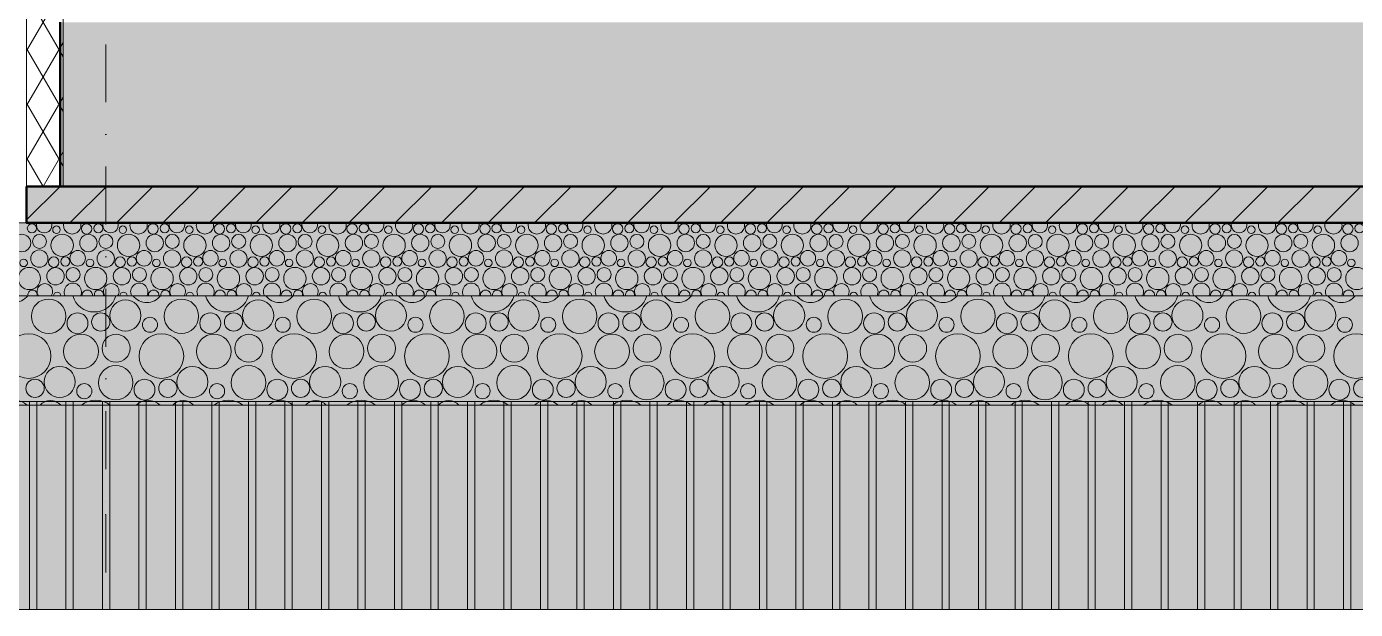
# Model space of a CAD drawing. Extents: x -1929 to 256751, y -18317 to 36108.
# Drawn here: x 105708 to 109348, y 5429 to 7027 of the extents above; entities that cross this region are included whole.
import ezdxf

# ---------------------------------------------------------------- set-up
doc = ezdxf.new("R2010")
doc.units = 0
doc.header["$LTSCALE"] = 5
doc.header["$MEASUREMENT"] = 0
doc.linetypes.add('- Осеви линии', pattern=[670.277762, 317.5, -176.388889, 0, -176.388874])
for name, color, linetype, lineweight in [('1', 8, 'Continuous', 13), ('101', 253, 'Continuous', 15), ('102', 254, 'Continuous', 15), ('13', 54, 'Continuous', 18), ('18', 9, 'Continuous', 15), ('21', 7, 'Continuous', 50), ('29', 7, 'Continuous', 50)]:
    doc.layers.add(name, color=color, linetype=linetype, lineweight=lineweight)
for name, color, linetype, lineweight, true_color in [('104', 7, 'Continuous', 15, 0x3e3e3e), ('161', 7, 'Continuous', 15, 0x6a6a6a), ('19', 7, 'Continuous', 0, 0xe4e4e4), ('4', 7, 'Continuous', 20, 0x3e3e3e), ('65', 7, 'Continuous', 20, 0x4e4e4e), ('84', 7, 'Continuous', 20, 0x3e3e3e)]:
    doc.layers.add(name, color=color, linetype=linetype, lineweight=lineweight, true_color=true_color)

# ---------------------------------------------------------------- blocks, each defined once
blk = doc.blocks.new('*X241')
at = {"layer": '101', "color": 253, "linetype": 'Continuous', "lineweight": 15}
for centre, radius in [((91.874, 84.978), 0.251), ((94.872, 84.942), 0.286), ((95.511, 84.978), 0.251), ((98.51, 84.942), 0.286), ((99.148, 84.978), 0.251), ((102.147, 84.942), 0.286), ((102.785, 84.978), 0.251), ((105.784, 84.942), 0.286), ((106.422, 84.978), 0.251), ((109.421, 84.942), 0.286), ((110.059, 84.978), 0.251), ((113.058, 84.942), 0.286), ((113.696, 84.978), 0.251), ((116.695, 84.942), 0.286), ((117.333, 84.978), 0.251), ((120.332, 84.942), 0.286), ((120.97, 84.978), 0.251), ((123.969, 84.942), 0.286), ((124.607, 84.978), 0.251), ((127.606, 84.942), 0.286), ((128.244, 84.978), 0.251), ((131.243, 84.942), 0.286), ((131.882, 84.978), 0.251), ((134.88, 84.942), 0.286), ((135.519, 84.978), 0.251), ((138.517, 84.942), 0.286), ((139.156, 84.978), 0.251), ((142.154, 84.942), 0.286), ((142.793, 84.978), 0.251), ((145.792, 84.942), 0.286), ((146.43, 84.978), 0.251), ((149.429, 84.942), 0.286), ((150.067, 84.978), 0.251), ((153.066, 84.942), 0.286), ((153.704, 84.978), 0.251), ((156.703, 84.942), 0.286), ((157.341, 84.978), 0.251), ((160.34, 84.942), 0.286), ((160.978, 84.978), 0.251), ((163.977, 84.942), 0.286), ((164.615, 84.978), 0.251), ((91.332, 84.169), 0.477), ((92.292, 84.257), 0.384), ((93.533, 84.044), 0.612), ((93.221, 84.901), 0.207), ((94.969, 84.169), 0.477), ((95.929, 84.257), 0.384), ((97.171, 84.044), 0.612), ((96.858, 84.901), 0.207), ((98.606, 84.169), 0.477), ((99.567, 84.257), 0.384), ((100.808, 84.044), 0.612), ((100.495, 84.901), 0.207), ((102.243, 84.169), 0.477), ((103.204, 84.257), 0.384), ((104.445, 84.044), 0.612), ((104.132, 84.901), 0.207), ((105.88, 84.169), 0.477), ((106.841, 84.257), 0.384), ((108.082, 84.044), 0.612), ((107.769, 84.901), 0.207), ((109.517, 84.169), 0.477), ((110.478, 84.257), 0.384), ((111.719, 84.044), 0.612), ((111.407, 84.901), 0.207), ((113.154, 84.169), 0.477), ((114.115, 84.257), 0.384), ((115.356, 84.044), 0.612), ((115.044, 84.901), 0.207), ((116.792, 84.169), 0.477), ((117.752, 84.257), 0.384), ((118.993, 84.044), 0.612), ((118.681, 84.901), 0.207), ((120.429, 84.169), 0.477), ((121.389, 84.257), 0.384), ((122.63, 84.044), 0.612), ((122.318, 84.901), 0.207), ((124.066, 84.169), 0.477), ((125.026, 84.257), 0.384), ((126.267, 84.044), 0.612), ((125.955, 84.901), 0.207), ((127.703, 84.169), 0.477), ((128.663, 84.257), 0.384), ((129.904, 84.044), 0.612), ((129.592, 84.901), 0.207), ((131.34, 84.169), 0.477), ((132.3, 84.257), 0.384), ((133.541, 84.044), 0.612), ((133.229, 84.901), 0.207), ((134.977, 84.169), 0.477), ((135.937, 84.257), 0.384), ((137.178, 84.044), 0.612), ((136.866, 84.901), 0.207), ((138.614, 84.169), 0.477), ((139.574, 84.257), 0.384), ((140.815, 84.044), 0.612), ((140.503, 84.901), 0.207), ((142.251, 84.169), 0.477), ((143.211, 84.257), 0.384), ((144.453, 84.044), 0.612), ((144.14, 84.901), 0.207), ((145.888, 84.169), 0.477), ((146.849, 84.257), 0.384), ((148.09, 84.044), 0.612), ((147.777, 84.901), 0.207), ((149.525, 84.169), 0.477), ((150.486, 84.257), 0.384), ((151.727, 84.044), 0.612), ((151.414, 84.901), 0.207), ((153.162, 84.169), 0.477), ((154.123, 84.257), 0.384), ((155.364, 84.044), 0.612), ((155.051, 84.901), 0.207), ((156.799, 84.169), 0.477), ((157.76, 84.257), 0.384), ((159.001, 84.044), 0.612), ((158.689, 84.901), 0.207), ((160.436, 84.169), 0.477), ((161.397, 84.257), 0.384), ((162.638, 84.044), 0.612), ((162.326, 84.901), 0.207), ((164.074, 84.169), 0.477), ((92.282, 83.314), 0.473), ((94.384, 83.335), 0.426), ((95.919, 83.314), 0.473), ((98.022, 83.335), 0.426), ((99.556, 83.314), 0.473), ((101.659, 83.335), 0.426), ((103.193, 83.314), 0.473), ((105.296, 83.335), 0.426), ((106.83, 83.314), 0.473), ((108.933, 83.335), 0.426), ((110.468, 83.314), 0.473), ((112.57, 83.335), 0.426), ((114.105, 83.314), 0.473), ((116.207, 83.335), 0.426), ((117.742, 83.314), 0.473), ((119.844, 83.335), 0.426), ((121.379, 83.314), 0.473), ((123.481, 83.335), 0.426), ((125.016, 83.314), 0.473), ((127.118, 83.335), 0.426), ((128.653, 83.314), 0.473), ((130.755, 83.335), 0.426), ((132.29, 83.314), 0.473), ((134.392, 83.335), 0.426), ((135.927, 83.314), 0.473), ((138.029, 83.335), 0.426), ((139.564, 83.314), 0.473), ((141.666, 83.335), 0.426), ((143.201, 83.314), 0.473), ((145.304, 83.335), 0.426), ((146.838, 83.314), 0.473), ((148.941, 83.335), 0.426), ((150.475, 83.314), 0.473), ((152.578, 83.335), 0.426), ((154.112, 83.314), 0.473), ((156.215, 83.335), 0.426), ((157.75, 83.314), 0.473), ((159.852, 83.335), 0.426), ((161.387, 83.314), 0.473), ((163.489, 83.335), 0.426), ((91.421, 83.081), 0.207), ((93.072, 83.122), 0.286), ((93.711, 83.158), 0.251), ((95.058, 83.081), 0.207), ((96.71, 83.122), 0.286), ((97.348, 83.158), 0.251), ((98.695, 83.081), 0.207), ((100.347, 83.122), 0.286), ((100.985, 83.158), 0.251), ((102.332, 83.081), 0.207), ((103.984, 83.122), 0.286), ((104.622, 83.158), 0.251), ((105.969, 83.081), 0.207), ((107.621, 83.122), 0.286), ((108.259, 83.158), 0.251), ((109.607, 83.081), 0.207), ((111.258, 83.122), 0.286), ((111.896, 83.158), 0.251), ((113.244, 83.081), 0.207), ((114.895, 83.122), 0.286), ((115.533, 83.158), 0.251), ((116.881, 83.081), 0.207), ((118.532, 83.122), 0.286), ((119.17, 83.158), 0.251), ((120.518, 83.081), 0.207), ((122.169, 83.122), 0.286), ((122.807, 83.158), 0.251), ((124.155, 83.081), 0.207), ((125.806, 83.122), 0.286), ((126.444, 83.158), 0.251), ((127.792, 83.081), 0.207), ((129.443, 83.122), 0.286), ((130.082, 83.158), 0.251), ((131.429, 83.081), 0.207), ((133.08, 83.122), 0.286), ((133.719, 83.158), 0.251), ((135.066, 83.081), 0.207), ((136.717, 83.122), 0.286), ((137.356, 83.158), 0.251), ((138.703, 83.081), 0.207), ((140.354, 83.122), 0.286), ((140.993, 83.158), 0.251), ((142.34, 83.081), 0.207), ((143.992, 83.122), 0.286), ((144.63, 83.158), 0.251), ((145.977, 83.081), 0.207), ((147.629, 83.122), 0.286), ((148.267, 83.158), 0.251), ((149.614, 83.081), 0.207), ((151.266, 83.122), 0.286), ((151.904, 83.158), 0.251), ((153.251, 83.081), 0.207), ((154.903, 83.122), 0.286), ((155.541, 83.158), 0.251), ((156.889, 83.081), 0.207), ((158.54, 83.122), 0.286), ((159.178, 83.158), 0.251), ((160.526, 83.081), 0.207), ((162.177, 83.122), 0.286), ((162.815, 83.158), 0.251), ((164.163, 83.081), 0.207), ((91.733, 82.224), 0.612), ((93.169, 82.349), 0.477), ((94.129, 82.437), 0.384), ((95.371, 82.224), 0.612), ((96.806, 82.349), 0.477), ((97.767, 82.437), 0.384), ((99.008, 82.224), 0.612), ((100.443, 82.349), 0.477), ((101.404, 82.437), 0.384), ((102.645, 82.224), 0.612), ((104.08, 82.349), 0.477), ((105.041, 82.437), 0.384), ((106.282, 82.224), 0.612), ((107.717, 82.349), 0.477), ((108.678, 82.437), 0.384), ((109.919, 82.224), 0.612), ((111.354, 82.349), 0.477), ((112.315, 82.437), 0.384), ((113.556, 82.224), 0.612), ((114.992, 82.349), 0.477), ((115.952, 82.437), 0.384), ((117.193, 82.224), 0.612), ((118.629, 82.349), 0.477), ((119.589, 82.437), 0.384), ((120.83, 82.224), 0.612), ((122.266, 82.349), 0.477), ((123.226, 82.437), 0.384), ((124.467, 82.224), 0.612), ((125.903, 82.349), 0.477), ((126.863, 82.437), 0.384), ((128.104, 82.224), 0.612), ((129.54, 82.349), 0.477), ((130.5, 82.437), 0.384), ((131.741, 82.224), 0.612), ((133.177, 82.349), 0.477), ((134.137, 82.437), 0.384), ((135.378, 82.224), 0.612), ((136.814, 82.349), 0.477), ((137.774, 82.437), 0.384), ((139.015, 82.224), 0.612), ((140.451, 82.349), 0.477), ((141.411, 82.437), 0.384), ((142.653, 82.224), 0.612), ((144.088, 82.349), 0.477), ((145.049, 82.437), 0.384), ((146.29, 82.224), 0.612), ((147.725, 82.349), 0.477), ((148.686, 82.437), 0.384), ((149.927, 82.224), 0.612), ((151.362, 82.349), 0.477), ((152.323, 82.437), 0.384), ((153.564, 82.224), 0.612), ((154.999, 82.349), 0.477), ((155.96, 82.437), 0.384), ((157.201, 82.224), 0.612), ((158.636, 82.349), 0.477), ((159.597, 82.437), 0.384), ((160.838, 82.224), 0.612), ((162.274, 82.349), 0.477), ((163.234, 82.437), 0.384), ((164.475, 82.224), 0.612)]:
    blk.add_circle(centre, radius, dxfattribs=at)
for centre, radius, start, end in [((91.696, 85.864), 0.612, 254.33377, 285.66623), ((92.547, 85.155), 0.426, 163.6472, 16.3528), ((94.082, 85.134), 0.473, 162.59898, 17.40102), ((95.333, 85.864), 0.612, 254.33377, 285.66623), ((96.184, 85.155), 0.426, 163.6472, 16.3528), ((97.719, 85.134), 0.473, 162.59898, 17.40102), ((98.971, 85.864), 0.612, 254.33377, 285.66623), ((99.822, 85.155), 0.426, 163.6472, 16.3528), ((101.356, 85.134), 0.473, 162.59898, 17.40102), ((102.608, 85.864), 0.612, 254.33377, 285.66623), ((103.459, 85.155), 0.426, 163.6472, 16.3528), ((104.993, 85.134), 0.473, 162.59898, 17.40102), ((106.245, 85.864), 0.612, 254.33377, 285.66623), ((107.096, 85.155), 0.426, 163.6472, 16.3528), ((108.63, 85.134), 0.473, 162.59898, 17.40102), ((109.882, 85.864), 0.612, 254.33377, 285.66623), ((110.733, 85.155), 0.426, 163.6472, 16.3528), ((112.268, 85.134), 0.473, 162.59898, 17.40102), ((113.519, 85.864), 0.612, 254.33377, 285.66623), ((114.37, 85.155), 0.426, 163.6472, 16.3528), ((115.905, 85.134), 0.473, 162.59898, 17.40102), ((117.156, 85.864), 0.612, 254.33377, 285.66623), ((118.007, 85.155), 0.426, 163.6472, 16.3528), ((119.542, 85.134), 0.473, 162.59898, 17.40102), ((120.793, 85.864), 0.612, 254.33377, 285.66623), ((121.644, 85.155), 0.426, 163.6472, 16.3528), ((123.179, 85.134), 0.473, 162.59898, 17.40102), ((124.43, 85.864), 0.612, 254.33377, 285.66623), ((125.281, 85.155), 0.426, 163.6472, 16.3528), ((126.816, 85.134), 0.473, 162.59898, 17.40102), ((128.067, 85.864), 0.612, 254.33377, 285.66623), ((128.918, 85.155), 0.426, 163.6472, 16.3528), ((130.453, 85.134), 0.473, 162.59898, 17.40102), ((131.704, 85.864), 0.612, 254.33377, 285.66623), ((132.555, 85.155), 0.426, 163.6472, 16.3528), ((134.09, 85.134), 0.473, 162.59898, 17.40102), ((135.341, 85.864), 0.612, 254.33377, 285.66623), ((136.192, 85.155), 0.426, 163.6472, 16.3528), ((137.727, 85.134), 0.473, 162.59898, 17.40102), ((138.978, 85.864), 0.612, 254.33377, 285.66623), ((139.829, 85.155), 0.426, 163.6472, 16.3528), ((141.364, 85.134), 0.473, 162.59898, 17.40102), ((142.615, 85.864), 0.612, 254.33377, 285.66623), ((143.466, 85.155), 0.426, 163.6472, 16.3528), ((145.001, 85.134), 0.473, 162.59898, 17.40102), ((146.253, 85.864), 0.612, 254.33377, 285.66623), ((147.104, 85.155), 0.426, 163.6472, 16.3528), ((148.638, 85.134), 0.473, 162.59898, 17.40102), ((149.89, 85.864), 0.612, 254.33377, 285.66623), ((150.741, 85.155), 0.426, 163.6472, 16.3528), ((152.275, 85.134), 0.473, 162.59898, 17.40102), ((153.527, 85.864), 0.612, 254.33377, 285.66623), ((154.378, 85.155), 0.426, 163.6472, 16.3528), ((155.912, 85.134), 0.473, 162.59898, 17.40102), ((157.164, 85.864), 0.612, 254.33377, 285.66623), ((158.015, 85.155), 0.426, 163.6472, 16.3528), ((159.55, 85.134), 0.473, 162.59898, 17.40102), ((160.801, 85.864), 0.612, 254.33377, 285.66623), ((161.652, 85.155), 0.426, 163.6472, 16.3528), ((163.187, 85.134), 0.473, 162.59898, 17.40102), ((164.438, 85.864), 0.612, 254.33377, 285.66623), ((91.911, 81.338), 0.251, 345.45425, 194.54575), ((92.584, 81.515), 0.426, 325.62131, 214.37869), ((94.119, 81.494), 0.473, 332.4801, 207.5199), ((94.91, 81.303), 0.286, 354.47725, 185.52275), ((95.548, 81.338), 0.251, 345.45425, 194.54575), ((96.222, 81.515), 0.426, 325.62131, 214.37869), ((97.756, 81.494), 0.473, 332.4801, 207.5199), ((98.547, 81.303), 0.286, 354.47725, 185.52275), ((99.185, 81.338), 0.251, 345.45425, 194.54575), ((99.859, 81.515), 0.426, 325.62131, 214.37869), ((101.393, 81.494), 0.473, 332.4801, 207.5199), ((102.184, 81.303), 0.286, 354.47725, 185.52275), ((102.822, 81.338), 0.251, 345.45425, 194.54575), ((103.496, 81.515), 0.426, 325.62131, 214.37869), ((105.03, 81.494), 0.473, 332.4801, 207.5199), ((105.821, 81.303), 0.286, 354.47725, 185.52275), ((106.459, 81.338), 0.251, 345.45425, 194.54575), ((107.133, 81.515), 0.426, 325.62131, 214.37869), ((108.668, 81.494), 0.473, 332.4801, 207.5199), ((109.458, 81.303), 0.286, 354.47725, 185.52275), ((110.096, 81.338), 0.251, 345.45425, 194.54575), ((110.77, 81.515), 0.426, 325.62131, 214.37869), ((112.305, 81.494), 0.473, 332.4801, 207.5199), ((113.095, 81.303), 0.286, 354.47725, 185.52275), ((113.733, 81.338), 0.251, 345.45425, 194.54575), ((114.407, 81.515), 0.426, 325.62131, 214.37869), ((115.942, 81.494), 0.473, 332.4801, 207.5199), ((116.732, 81.303), 0.286, 354.47725, 185.52275), ((117.37, 81.338), 0.251, 345.45425, 194.54575), ((118.044, 81.515), 0.426, 325.62131, 214.37869), ((119.579, 81.494), 0.473, 332.4801, 207.5199), ((120.369, 81.303), 0.286, 354.47725, 185.52275), ((121.007, 81.338), 0.251, 345.45425, 194.54575), ((121.681, 81.515), 0.426, 325.62131, 214.37869), ((123.216, 81.494), 0.473, 332.4801, 207.5199), ((124.006, 81.303), 0.286, 354.47725, 185.52275), ((124.644, 81.338), 0.251, 345.45425, 194.54575), ((125.318, 81.515), 0.426, 325.62131, 214.37869), ((126.853, 81.494), 0.473, 332.4801, 207.5199), ((127.643, 81.303), 0.286, 354.47725, 185.52275), ((128.282, 81.338), 0.251, 345.45425, 194.54575), ((128.955, 81.515), 0.426, 325.62131, 214.37869), ((130.49, 81.494), 0.473, 332.4801, 207.5199), ((131.28, 81.303), 0.286, 354.47725, 185.52275), ((131.919, 81.338), 0.251, 345.45425, 194.54575), ((132.592, 81.515), 0.426, 325.62131, 214.37869), ((134.127, 81.494), 0.473, 332.4801, 207.5199), ((134.917, 81.303), 0.286, 354.47725, 185.52275), ((135.556, 81.338), 0.251, 345.45425, 194.54575), ((136.229, 81.515), 0.426, 325.62131, 214.37869), ((137.764, 81.494), 0.473, 332.4801, 207.5199), ((138.554, 81.303), 0.286, 354.47725, 185.52275), ((139.193, 81.338), 0.251, 345.45425, 194.54575), ((139.866, 81.515), 0.426, 325.62131, 214.37869), ((141.401, 81.494), 0.473, 332.4801, 207.5199), ((142.192, 81.303), 0.286, 354.47725, 185.52275), ((142.83, 81.338), 0.251, 345.45425, 194.54575), ((143.504, 81.515), 0.426, 325.62131, 214.37869), ((145.038, 81.494), 0.473, 332.4801, 207.5199), ((145.829, 81.303), 0.286, 354.47725, 185.52275), ((146.467, 81.338), 0.251, 345.45425, 194.54575), ((147.141, 81.515), 0.426, 325.62131, 214.37869), ((148.675, 81.494), 0.473, 332.4801, 207.5199), ((149.466, 81.303), 0.286, 354.47725, 185.52275), ((150.104, 81.338), 0.251, 345.45425, 194.54575), ((150.778, 81.515), 0.426, 325.62131, 214.37869), ((152.312, 81.494), 0.473, 332.4801, 207.5199), ((153.103, 81.303), 0.286, 354.47725, 185.52275), ((153.741, 81.338), 0.251, 345.45425, 194.54575), ((154.415, 81.515), 0.426, 325.62131, 214.37869), ((155.95, 81.494), 0.473, 332.4801, 207.5199), ((156.74, 81.303), 0.286, 354.47725, 185.52275), ((157.378, 81.338), 0.251, 345.45425, 194.54575), ((158.052, 81.515), 0.426, 325.62131, 214.37869), ((159.587, 81.494), 0.473, 332.4801, 207.5199), ((160.377, 81.303), 0.286, 354.47725, 185.52275), ((161.015, 81.338), 0.251, 345.45425, 194.54575), ((161.689, 81.515), 0.426, 325.62131, 214.37869), ((163.224, 81.494), 0.473, 332.4801, 207.5199), ((164.014, 81.303), 0.286, 354.47725, 185.52275), ((93.258, 81.261), 0.207, 3.86586, 176.13414), ((96.895, 81.261), 0.207, 3.86586, 176.13414), ((100.532, 81.261), 0.207, 3.86586, 176.13414), ((104.169, 81.261), 0.207, 3.86586, 176.13414), ((107.807, 81.261), 0.207, 3.86586, 176.13414), ((111.444, 81.261), 0.207, 3.86586, 176.13414), ((115.081, 81.261), 0.207, 3.86586, 176.13414), ((118.718, 81.261), 0.207, 3.86586, 176.13414), ((122.355, 81.261), 0.207, 3.86586, 176.13414), ((125.992, 81.261), 0.207, 3.86586, 176.13414), ((129.629, 81.261), 0.207, 3.86586, 176.13414), ((133.266, 81.261), 0.207, 3.86586, 176.13414), ((136.903, 81.261), 0.207, 3.86586, 176.13414), ((140.54, 81.261), 0.207, 3.86586, 176.13414), ((144.177, 81.261), 0.207, 3.86586, 176.13414), ((147.814, 81.261), 0.207, 3.86586, 176.13414), ((151.451, 81.261), 0.207, 3.86586, 176.13414), ((155.089, 81.261), 0.207, 3.86586, 176.13414), ((158.726, 81.261), 0.207, 3.86586, 176.13414), ((162.363, 81.261), 0.207, 3.86586, 176.13414)]:
    blk.add_arc(centre, radius, start, end, dxfattribs=at)
blk = doc.blocks.new('*X242')
at = {"layer": '101', "color": 253, "linetype": 'Continuous', "lineweight": 15}
for centre, radius in [((92.792, 80.151), 0.946), ((96.997, 80.194), 0.851), ((100.066, 80.151), 0.946), ((104.271, 80.194), 0.851), ((107.341, 80.151), 0.946), ((111.545, 80.194), 0.851), ((114.615, 80.151), 0.946), ((118.819, 80.194), 0.851), ((121.889, 80.151), 0.946), ((126.094, 80.194), 0.851), ((129.163, 80.151), 0.946), ((133.368, 80.194), 0.851), ((136.437, 80.151), 0.946), ((140.642, 80.194), 0.851), ((143.711, 80.151), 0.946), ((147.916, 80.194), 0.851), ((150.986, 80.151), 0.946), ((155.19, 80.194), 0.851), ((158.26, 80.151), 0.946), ((162.464, 80.194), 0.851), ((94.373, 79.768), 0.572), ((95.649, 79.839), 0.501), ((98.344, 79.686), 0.414), ((101.647, 79.768), 0.572), ((102.924, 79.839), 0.501), ((105.619, 79.686), 0.414), ((108.921, 79.768), 0.572), ((110.198, 79.839), 0.501), ((112.893, 79.686), 0.414), ((116.195, 79.768), 0.572), ((117.472, 79.839), 0.501), ((120.167, 79.686), 0.414), ((123.47, 79.768), 0.572), ((124.746, 79.839), 0.501), ((127.441, 79.686), 0.414), ((130.744, 79.768), 0.572), ((132.02, 79.839), 0.501), ((134.715, 79.686), 0.414), ((138.018, 79.768), 0.572), ((139.294, 79.839), 0.501), ((141.989, 79.686), 0.414), ((145.292, 79.768), 0.572), ((146.569, 79.839), 0.501), ((149.263, 79.686), 0.414), ((152.566, 79.768), 0.572), ((153.843, 79.839), 0.501), ((156.538, 79.686), 0.414), ((159.84, 79.768), 0.572), ((161.117, 79.839), 0.501), ((163.812, 79.686), 0.414), ((91.695, 77.972), 1.224), ((94.566, 78.222), 0.954), ((96.487, 78.398), 0.767), ((98.969, 77.972), 1.224), ((101.84, 78.222), 0.954), ((103.761, 78.398), 0.767), ((106.243, 77.972), 1.224), ((109.114, 78.222), 0.954), ((111.035, 78.398), 0.767), ((113.517, 77.972), 1.224), ((116.389, 78.222), 0.954), ((118.309, 78.398), 0.767), ((120.792, 77.972), 1.224), ((123.663, 78.222), 0.954), ((125.583, 78.398), 0.767), ((128.066, 77.972), 1.224), ((130.937, 78.222), 0.954), ((132.858, 78.398), 0.767), ((135.34, 77.972), 1.224), ((138.211, 78.222), 0.954), ((140.132, 78.398), 0.767), ((142.614, 77.972), 1.224), ((145.485, 78.222), 0.954), ((147.406, 78.398), 0.767), ((149.888, 77.972), 1.224), ((152.759, 78.222), 0.954), ((154.68, 78.398), 0.767), ((157.162, 77.972), 1.224), ((160.034, 78.222), 0.954), ((161.954, 78.398), 0.767), ((164.436, 77.972), 1.224), ((93.397, 76.554), 0.851), ((96.466, 76.511), 0.946), ((100.671, 76.554), 0.851), ((103.741, 76.511), 0.946), ((107.945, 76.554), 0.851), ((111.015, 76.511), 0.946), ((115.219, 76.554), 0.851), ((118.289, 76.511), 0.946), ((122.494, 76.554), 0.851), ((125.563, 76.511), 0.946), ((129.768, 76.554), 0.851), ((132.837, 76.511), 0.946), ((137.042, 76.554), 0.851), ((140.111, 76.511), 0.946), ((144.316, 76.554), 0.851), ((147.386, 76.511), 0.946), ((151.59, 76.554), 0.851), ((154.66, 76.511), 0.946), ((158.864, 76.554), 0.851), ((161.934, 76.511), 0.946), ((92.049, 76.199), 0.501), ((94.744, 76.046), 0.414), ((98.047, 76.129), 0.572), ((99.324, 76.199), 0.501), ((102.019, 76.046), 0.414), ((105.321, 76.129), 0.572), ((106.598, 76.199), 0.501), ((109.293, 76.046), 0.414), ((112.595, 76.129), 0.572), ((113.872, 76.199), 0.501), ((116.567, 76.046), 0.414), ((119.87, 76.129), 0.572), ((121.146, 76.199), 0.501), ((123.841, 76.046), 0.414), ((127.144, 76.129), 0.572), ((128.42, 76.199), 0.501), ((131.115, 76.046), 0.414), ((134.418, 76.129), 0.572), ((135.694, 76.199), 0.501), ((138.389, 76.046), 0.414), ((141.692, 76.129), 0.572), ((142.969, 76.199), 0.501), ((145.663, 76.046), 0.414), ((148.966, 76.129), 0.572), ((150.243, 76.199), 0.501), ((152.938, 76.046), 0.414), ((156.24, 76.129), 0.572), ((157.517, 76.199), 0.501), ((160.212, 76.046), 0.414), ((163.514, 76.129), 0.572), ((164.791, 76.199), 0.501)]:
    blk.add_circle(centre, radius, dxfattribs=at)
for centre, radius, start, end in [((90.892, 81.861), 0.954, 217.9292, 322.0708), ((95.295, 81.612), 1.224, 195.99442, 344.00558), ((98.166, 81.861), 0.954, 217.9292, 322.0708), ((102.569, 81.612), 1.224, 195.99442, 344.00558), ((105.44, 81.861), 0.954, 217.9292, 322.0708), ((109.843, 81.612), 1.224, 195.99442, 344.00558), ((112.714, 81.861), 0.954, 217.9292, 322.0708), ((117.117, 81.612), 1.224, 195.99442, 344.00558), ((119.989, 81.861), 0.954, 217.9292, 322.0708), ((124.392, 81.612), 1.224, 195.99442, 344.00558), ((127.263, 81.861), 0.954, 217.9292, 322.0708), ((131.666, 81.612), 1.224, 195.99442, 344.00558), ((134.537, 81.861), 0.954, 217.9292, 322.0708), ((138.94, 81.612), 1.224, 195.99442, 344.00558), ((141.811, 81.861), 0.954, 217.9292, 322.0708), ((146.214, 81.612), 1.224, 195.99442, 344.00558), ((149.085, 81.861), 0.954, 217.9292, 322.0708), ((153.488, 81.612), 1.224, 195.99442, 344.00558), ((156.359, 81.861), 0.954, 217.9292, 322.0708), ((160.762, 81.612), 1.224, 195.99442, 344.00558), ((163.634, 81.861), 0.954, 217.9292, 322.0708), ((90.966, 74.582), 0.954, 46.61075, 133.38925), ((92.887, 74.758), 0.767, 42.37311, 137.62689), ((95.369, 74.332), 1.224, 50.34184, 129.65816), ((98.24, 74.582), 0.954, 46.61075, 133.38925), ((100.161, 74.758), 0.767, 42.37311, 137.62689), ((102.643, 74.332), 1.224, 50.34184, 129.65816), ((105.514, 74.582), 0.954, 46.61075, 133.38925), ((107.435, 74.758), 0.767, 42.37311, 137.62689), ((109.917, 74.332), 1.224, 50.34184, 129.65816), ((112.789, 74.582), 0.954, 46.61075, 133.38925), ((114.709, 74.758), 0.767, 42.37311, 137.62689), ((117.192, 74.332), 1.224, 50.34184, 129.65816), ((120.063, 74.582), 0.954, 46.61075, 133.38925), ((121.983, 74.758), 0.767, 42.37311, 137.62689), ((124.466, 74.332), 1.224, 50.34184, 129.65816), ((127.337, 74.582), 0.954, 46.61075, 133.38925), ((129.258, 74.758), 0.767, 42.37311, 137.62689), ((131.74, 74.332), 1.224, 50.34184, 129.65816), ((134.611, 74.582), 0.954, 46.61075, 133.38925), ((136.532, 74.758), 0.767, 42.37311, 137.62689), ((139.014, 74.332), 1.224, 50.34184, 129.65816), ((141.885, 74.582), 0.954, 46.61075, 133.38925), ((143.806, 74.758), 0.767, 42.37311, 137.62689), ((146.288, 74.332), 1.224, 50.34184, 129.65816), ((149.159, 74.582), 0.954, 46.61075, 133.38925), ((151.08, 74.758), 0.767, 42.37311, 137.62689), ((153.562, 74.332), 1.224, 50.34184, 129.65816), ((156.434, 74.582), 0.954, 46.61075, 133.38925), ((158.354, 74.758), 0.767, 42.37311, 137.62689), ((160.836, 74.332), 1.224, 50.34184, 129.65816), ((163.708, 74.582), 0.954, 46.61075, 133.38925)]:
    blk.add_arc(centre, radius, start, end, dxfattribs=at)

msp = doc.modelspace()

# ---------------------------------------------------------------- hatches: boundary and pattern name
at = {"layer": '1', "linetype": 'Continuous', "lineweight": 13, "true_color": 0x2b2b2b}
h = msp.add_hatch(dxfattribs=at)
h.set_pattern_fill('1_СТОМАНОБЕТОН_0001', color=250, scale=50.000024, style=0, pattern_type=2)
h.set_pattern_definition([(45, (48941.57, 10189.11), (-70.71071, 70.71071), []), (45, (48906.22, 10224.47), (-70.71071, 70.71071), [75.00004, -25.00001])])
h.paths.add_polyline_path([(117799.4, 6589.1), (117799.4, 7039.1), (105799.4, 7039.1), (105799.4, 6589.1)])
at = {"layer": '102', "linetype": 'Continuous', "lineweight": 15}
for points in [[(103199.7, 5429.1), (120507, 5429.1), (120507, 6247), (117912.9, 6926.1), (117907.7, 5999.1), (105237.6, 5999.1), (105237.6, 6539.1), (105237.6, 7039.1), (104713.4, 9892.4), (103199.7, 9892.4)], [(105707.7, 6589.1), (105707.7, 6489.1), (117907.7, 6489.1), (117907.7, 6589.1)]]:
    msp.add_hatch(color=254, dxfattribs=at).paths.add_polyline_path(points)
at = {"layer": '104', "linetype": 'Continuous', "lineweight": 15, "true_color": 0x3e3e3e}
h = msp.add_hatch(dxfattribs=at)
h.set_pattern_fill('MASONRY_BLOCK_0001', color=250, scale=50.000024, style=0, pattern_type=2)
h.set_pattern_definition([(45, (48941.57, 10189.11), (-63.63964, 63.63964), [])])
h.paths.add_polyline_path([(105707.7, 6589.1), (105707.7, 6489.1), (117907.7, 6489.1), (117907.7, 6589.1)])
at = {"layer": '13', "linetype": 'Continuous', "lineweight": 18}
h = msp.add_hatch(dxfattribs=at)
h.set_pattern_fill('INSULATION_BATT__0001', color=54, scale=50.000024, style=0, pattern_type=2)
h.set_pattern_definition([(60, (48941.574, 10189.11), (-64.95194, 37.50002), []), (120, (48941.574, 10189.11), (64.95194, 37.50002), [])])
h.paths.add_polyline_path([(105807.6, 9899.1), (105707.7, 9899.1), (105707.7, 6589.1), (105807.7, 6589.1), (105807.6, 10339.1)])
at = {"layer": '161', "linetype": 'Continuous', "lineweight": 15, "true_color": 0x6a6a6a}
h = msp.add_hatch(dxfattribs=at)
h.set_pattern_fill('DOUBLE_1_1_0001', color=251, scale=50.000024, style=0, pattern_type=2)
h.set_pattern_definition([(90, (112935.48, 6990.15), (-100, 0), []), (90, (112915.48, 6990.15), (-100, 0), [])])
h.paths.add_polyline_path([(103199.7, 5429.1), (120507, 5429.1), (120507, 6247), (117912.9, 6926.1), (117907.7, 5999.1), (105237.6, 5999.1), (105237.6, 6539.1), (105237.6, 7039.1), (104713.4, 9892.4), (103199.7, 9892.4)])
at = {"layer": '18', "linetype": 'Continuous', "lineweight": 15}
msp.add_hatch(color=9, dxfattribs=at).paths.add_polyline_path([(117799.4, 6589.1), (117799.4, 7039.1), (105799.4, 7039.1), (105799.4, 6589.1)])
at = {"layer": '19', "linetype": 'Continuous', "lineweight": 0, "true_color": 0xe4e4e4}
for points in [[(105237.6, 6289.1), (117907.7, 6289.1), (117907.7, 6489.1), (105237.6, 6489.1)], [(105237.6, 5989.1), (117907.7, 5989.1), (117907.7, 6289.1), (105237.6, 6289.1)]]:
    msp.add_hatch(color=254, dxfattribs=at).paths.add_polyline_path(points)

# ---------------------------------------------------------------- linework, layer by layer
at = {"layer": '1', "color": 250, "linetype": 'Continuous', "lineweight": 13, "true_color": 0x2b2b2b, "flags": 128}
msp.add_lwpolyline([(105807.6, 9899.1), (105707.7, 9899.1), (105707.7, 6589.1), (105807.7, 6589.1), (105807.6, 10339.1)], close=True, dxfattribs=at)
at = {"layer": '101', "color": 253, "linetype": 'Continuous', "lineweight": 15, "flags": 128}
msp.add_lwpolyline([(105237.6, 5989.1), (117907.7, 5989.1), (117907.7, 6289.1), (105237.6, 6289.1)], close=True, dxfattribs=at)
at = {"layer": '104', "color": 250, "linetype": 'Continuous', "lineweight": 15, "true_color": 0x3e3e3e, "flags": 128}
for points in [[(120507, 5429.1), (120507, 6247), (117912.9, 6926.1), (117907.7, 5999.1), (105237.6, 5999.1), (105237.6, 6539.1), (105237.6, 7039.1), (104713.4, 9892.4), (103199.7, 9892.4)], [(103199.7, 5429.1), (120507, 5429.1)]]:
    msp.add_lwpolyline(points, dxfattribs=at)
at = {"layer": '21', "color": 7, "linetype": 'Continuous', "lineweight": 50, "flags": 128}
msp.add_lwpolyline([(105707.7, 6589.1), (117907.7, 6589.1), (117907.7, 6489.1), (105707.7, 6489.1)], close=True, dxfattribs=at)
at = {"layer": '29', "linetype": 'Continuous', "lineweight": 50}
for p in [(105799.4, 7039.1), (117799.4, 6589.1)]:
    msp.add_line(p, (105799.4, 6589.1), dxfattribs=at)
at = {"layer": '4', "linetype": '- Осеви линии', "lineweight": 20, "ltscale": 0.1}
for p, q in [((105924.4, 14689.1), (105924.4, 5689.1)), ((105924.4, 14689.1), (105924.4, 5689.1)), ((105924.4, 14689.1), (105924.4, 5689.1)), ((105924.4, 5689.1), (105924.4, 5429.1)), ((105924.4, 5689.1), (105924.4, 5429.1)), ((105924.4, 5689.1), (105924.4, 5429.1))]:
    msp.add_line(p, q, dxfattribs=at)
at = {"layer": '4', "color": 250, "linetype": '- Осеви линии', "lineweight": 20, "true_color": 0x3e3e3e}
msp.add_point((105924.4, 5689.1), dxfattribs=at)
msp.add_point((105924.4, 5689.1), dxfattribs=at)
msp.add_point((105924.4, 5689.1), dxfattribs=at)
msp.add_point((105924.4, 5689.1), dxfattribs=at)
msp.add_point((105924.4, 5689.1), dxfattribs=at)
msp.add_point((105924.4, 5689.1), dxfattribs=at)
at = {"layer": '84', "color": 250, "linetype": 'Continuous', "lineweight": 20, "true_color": 0x3e3e3e, "flags": 128}
msp.add_lwpolyline([(105237.6, 6289.1), (117907.7, 6289.1), (117907.7, 6489.1), (105237.6, 6489.1)], close=True, dxfattribs=at)

# ---------------------------------------------------------------- block references
at = {"layer": '65', "color": 251, "linetype": 'Continuous', "lineweight": 20, "true_color": 0x4e4e4e, "xscale": 50.00002355911847, "yscale": 50.00002355911847, "zscale": 50.00002355911847}
for name in ['*X241', '*X242']:
    msp.add_blockref(name, (101128.5, 2225.4), dxfattribs=at)

doc.saveas('drawing.dxf')
